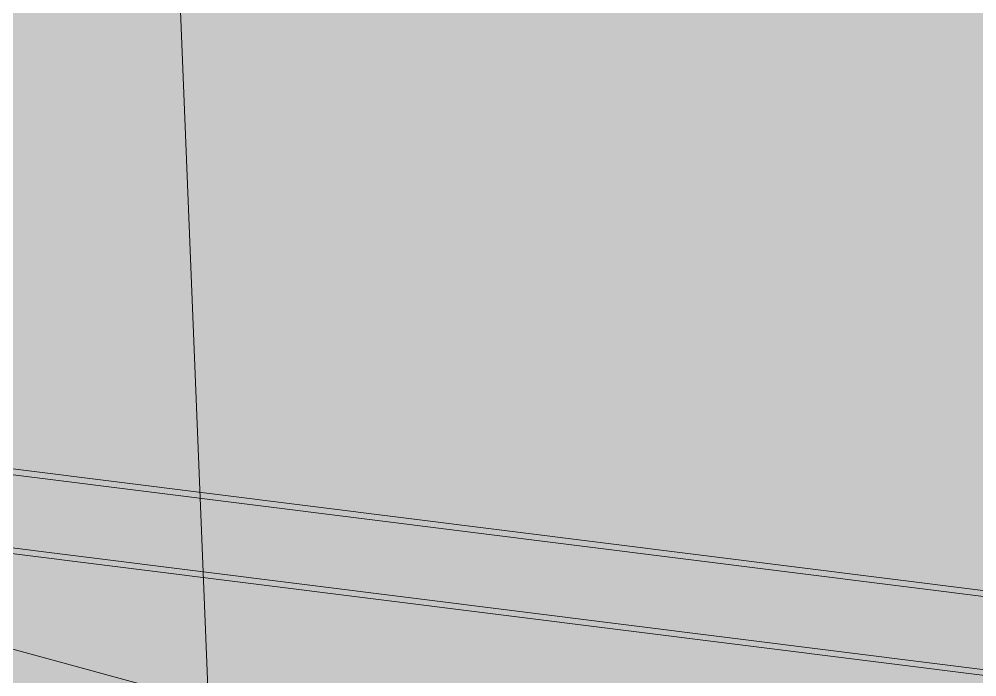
# Model space of a CAD drawing. Header units: metres. Extents: x -4 to 509425, y 7549 to 4732445.
# Drawn here: x 475989.697 to 475992.49, y 4719729.716 to 4719731.634 of the extents above; entities that cross this region are included whole.
import ezdxf

# ---------------------------------------------------------------- set-up
doc = ezdxf.new("R2010")
doc.units = ezdxf.units.M
doc.header["$LTSCALE"] = 0.01
doc.header["$MEASUREMENT"] = 0
doc.layers.get('0').update_dxf_attribs({"lineweight": 0})
doc.layers.add('_SUBESTACIÓN', color=1, linetype='Continuous')
doc.layers.add('SUBESTACION LA VID', color=253, linetype='Continuous')

# ---------------------------------------------------------------- blocks, each defined once
blk = doc.blocks.new('A$Cfff6051d')
at = {"layer": 'SUBESTACION LA VID', "lineweight": 15}
for p, q in [((475997.0301, 4719729.1532), (475986.8069, 4719730.4349)), ((475987.7982, 4719730.3106), (475996.8648, 4719727.8344))]:
    blk.add_line(p, q, dxfattribs=at)
for points in [[(475990.2842, 4719728.7703), (475990.0886, 4719733.6071), (475990.4972, 4719736.8664)], [(475997.3043, 4719729.3663), (475986.5939, 4719730.709), (475985.9104, 4719725.2572), (475996.6208, 4719723.9145), (475997.3043, 4719729.3663)], [(475997.2854, 4719729.3516), (475986.6086, 4719730.6901), (475985.9293, 4719725.2719), (475996.6061, 4719723.9334), (475997.2854, 4719729.3516)], [(475987.6549, 4719728.9634), (475996.8784, 4719727.8071), (475997.049, 4719729.1679), (475986.7922, 4719730.4538), (475986.1656, 4719725.4556)]]:
    blk.add_lwpolyline(points, dxfattribs=at)

msp = doc.modelspace()

# ---------------------------------------------------------------- hatches: boundary and pattern name
at = {"layer": '_SUBESTACIÓN', "transparency": 33554559}
h = msp.add_hatch(color=1, dxfattribs=at)
h.dxf.hatch_style = 1
h.paths.add_polyline_path([(475968.6399, 4719805.825), (476089.9386, 4719790.615), (476078.1686, 4719696.74), (475956.8686, 4719711.9502)])

# ---------------------------------------------------------------- block references
at = {"linetype": 'Continuous'}
msp.add_blockref('A$Cfff6051d', (0, 0), dxfattribs=at)

doc.saveas('drawing.dxf')
